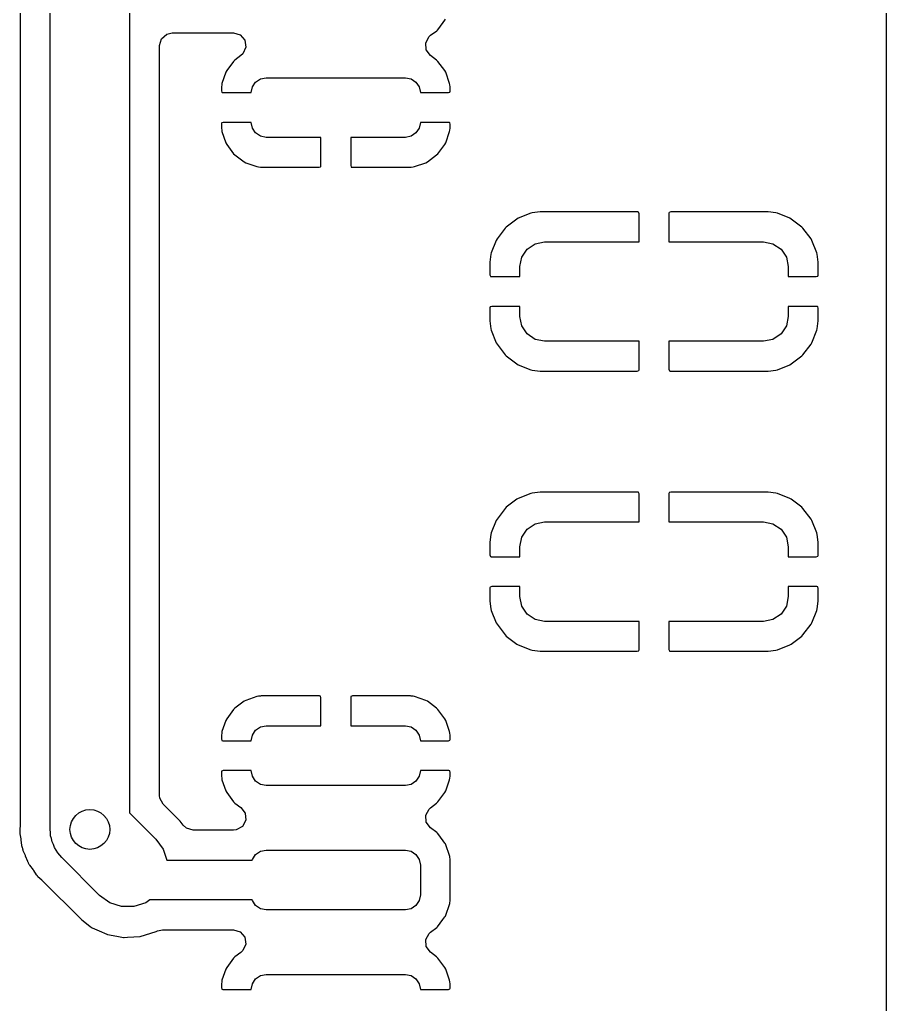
# Model space of a CAD drawing. Extents: x 0.03 to 3.57, y 0.03 to 1.97.
# Drawn here: x 3.2272 to 3.5703, y 0.5308 to 0.9206 of the extents above; entities that cross this region are included whole.
import ezdxf

# ---------------------------------------------------------------- set-up
doc = ezdxf.new("R2010")
doc.units = 0
doc.header["$MEASUREMENT"] = 0
doc.layers.add('BLACK', color=7, linetype='CONTINUOUS')

msp = doc.modelspace()

# ---------------------------------------------------------------- linework, layer by layer
at = {"layer": 'BLACK', "linetype": 'CONTINUOUS'}
for p, q in [((3.5703, 1.96533), (3.5703, 0.03467)), ((3.23925, 0.6), (3.23925, 1.125)), ((3.22742, 0.9382), (3.22742, 0.60214)), ((3.27075, 0.92713), (3.27075, 0.60652)), ((3.3931, 0.91708), (3.39555, 0.9204)), ((3.39555, 0.9204), (3.39577, 0.9207)), ((3.39555, 0.9204), (3.39555, 0.9204)), ((3.38984, 0.91437), (3.39231, 0.91619)), ((3.39231, 0.91619), (3.3926, 0.91641)), ((3.39231, 0.91619), (3.39231, 0.91619)), ((3.3926, 0.91641), (3.3931, 0.91708)), ((3.28258, 0.91034), (3.28337, 0.91302)), ((3.28337, 0.91302), (3.28548, 0.91485)), ((3.28548, 0.91485), (3.28754, 0.91529)), ((3.28754, 0.91529), (3.31187, 0.91529)), ((3.31187, 0.91529), (3.31455, 0.91451)), ((3.31455, 0.91451), (3.31638, 0.91239)), ((3.31638, 0.91239), (3.31678, 0.90963)), ((3.38794, 0.91141), (3.38926, 0.91387)), ((3.38926, 0.91387), (3.38984, 0.91437)), ((3.28258, 0.61348), (3.28258, 0.91034)), ((3.31678, 0.90963), (3.31562, 0.90709)), ((3.38815, 0.90862), (3.38794, 0.91141)), ((3.38984, 0.90639), (3.38815, 0.90862)), ((3.31243, 0.90458), (3.31191, 0.90406)), ((3.31482, 0.90634), (3.31243, 0.90458)), ((3.31562, 0.90709), (3.31482, 0.90634)), ((3.39229, 0.90458), (3.38984, 0.90639)), ((3.39281, 0.90406), (3.39229, 0.90458)), ((3.30919, 0.90038), (3.30885, 0.89973)), ((3.31191, 0.90406), (3.30919, 0.90038)), ((3.39554, 0.90038), (3.39281, 0.90406)), ((3.39588, 0.89973), (3.39554, 0.90038)), ((3.30885, 0.89973), (3.3073, 0.89533)), ((3.32063, 0.89587), (3.32254, 0.89715)), ((3.32254, 0.89715), (3.3248, 0.8976)), ((3.3248, 0.8976), (3.37992, 0.8976)), ((3.37992, 0.8976), (3.38218, 0.89715)), ((3.38218, 0.89715), (3.3841, 0.89587)), ((3.39742, 0.89533), (3.39588, 0.89973)), ((3.3071, 0.89393), (3.30709, 0.89369)), ((3.30709, 0.89369), (3.30709, 0.89241)), ((3.30718, 0.89475), (3.3071, 0.89393)), ((3.3073, 0.89533), (3.30718, 0.89475)), ((3.3189, 0.89169), (3.31935, 0.89395)), ((3.31935, 0.89395), (3.32063, 0.89587)), ((3.3841, 0.89587), (3.38538, 0.89395)), ((3.38538, 0.89395), (3.38583, 0.89169)), ((3.39755, 0.89475), (3.39742, 0.89533)), ((3.39763, 0.89393), (3.39755, 0.89475)), ((3.39764, 0.89369), (3.39763, 0.89393)), ((3.39764, 0.89223), (3.39764, 0.89369)), ((3.30709, 0.89241), (3.30726, 0.89181)), ((3.30726, 0.89181), (3.30732, 0.89176)), ((3.30732, 0.89176), (3.30762, 0.89169)), ((3.30762, 0.89169), (3.3189, 0.89169)), ((3.38583, 0.89169), (3.39692, 0.89169)), ((3.39692, 0.89169), (3.39752, 0.89187)), ((3.39752, 0.89187), (3.39757, 0.89192)), ((3.39757, 0.89192), (3.39764, 0.89223)), ((3.30715, 0.87965), (3.30709, 0.87935)), ((3.30709, 0.87935), (3.30709, 0.87788)), ((3.30709, 0.87788), (3.3071, 0.87765)), ((3.3071, 0.87765), (3.30718, 0.87683)), ((3.3072, 0.87971), (3.30715, 0.87965)), ((3.3078, 0.87988), (3.3072, 0.87971)), ((3.3189, 0.87988), (3.3078, 0.87988)), ((3.31935, 0.87762), (3.3189, 0.87988)), ((3.32063, 0.87571), (3.31935, 0.87762)), ((3.38538, 0.87762), (3.3841, 0.87571)), ((3.38583, 0.87988), (3.38538, 0.87762)), ((3.3971, 0.87988), (3.38583, 0.87988)), ((3.39741, 0.87982), (3.3971, 0.87988)), ((3.39746, 0.87977), (3.39741, 0.87982)), ((3.39764, 0.87917), (3.39746, 0.87977)), ((3.39755, 0.87683), (3.39763, 0.87765)), ((3.39763, 0.87765), (3.39764, 0.87788)), ((3.39764, 0.87788), (3.39764, 0.87917)), ((3.30718, 0.87683), (3.3073, 0.87624)), ((3.3073, 0.87624), (3.30885, 0.87185)), ((3.32254, 0.87443), (3.32063, 0.87571)), ((3.3248, 0.87398), (3.32254, 0.87443)), ((3.34646, 0.87398), (3.3248, 0.87398)), ((3.34646, 0.8627), (3.34646, 0.87398)), ((3.37992, 0.87398), (3.35827, 0.87398)), ((3.35827, 0.87398), (3.35827, 0.86288)), ((3.38218, 0.87443), (3.37992, 0.87398)), ((3.3841, 0.87571), (3.38218, 0.87443)), ((3.39588, 0.87185), (3.39742, 0.87624)), ((3.39742, 0.87624), (3.39755, 0.87683)), ((3.30885, 0.87185), (3.30919, 0.8712)), ((3.30919, 0.8712), (3.31191, 0.86751)), ((3.39281, 0.86751), (3.39554, 0.8712)), ((3.39554, 0.8712), (3.39588, 0.87185)), ((3.31191, 0.86751), (3.31243, 0.86699)), ((3.31243, 0.86699), (3.31612, 0.86427)), ((3.3886, 0.86427), (3.39229, 0.86699)), ((3.39229, 0.86699), (3.39281, 0.86751)), ((3.31612, 0.86427), (3.31677, 0.86393)), ((3.31677, 0.86393), (3.32116, 0.86238)), ((3.32116, 0.86238), (3.32175, 0.86225)), ((3.32175, 0.86225), (3.32257, 0.86218)), ((3.32257, 0.86218), (3.3228, 0.86216)), ((3.3228, 0.86216), (3.34574, 0.86216)), ((3.34574, 0.86216), (3.34634, 0.86234)), ((3.34634, 0.86234), (3.34639, 0.8624)), ((3.34639, 0.8624), (3.34646, 0.8627)), ((3.35827, 0.86288), (3.35844, 0.86228)), ((3.35844, 0.86228), (3.3585, 0.86223)), ((3.3585, 0.86223), (3.3588, 0.86216)), ((3.3588, 0.86216), (3.38192, 0.86216)), ((3.38192, 0.86216), (3.38215, 0.86218)), ((3.38215, 0.86218), (3.38298, 0.86225)), ((3.38298, 0.86225), (3.38356, 0.86238)), ((3.38356, 0.86238), (3.38796, 0.86393)), ((3.38796, 0.86393), (3.3886, 0.86427)), ((3.42462, 0.84196), (3.42404, 0.84163)), ((3.42953, 0.8439), (3.42462, 0.84196)), ((3.43014, 0.84406), (3.42953, 0.8439)), ((3.43321, 0.84443), (3.43014, 0.84406)), ((3.43351, 0.84445), (3.43321, 0.84443)), ((3.47191, 0.84445), (3.43351, 0.84445)), ((3.47221, 0.84438), (3.47191, 0.84445)), ((3.47226, 0.84434), (3.47221, 0.84438)), ((3.47244, 0.84374), (3.47226, 0.84434)), ((3.47244, 0.83264), (3.47244, 0.84374)), ((3.48432, 0.84422), (3.48425, 0.84391)), ((3.48425, 0.84391), (3.48425, 0.83264)), ((3.48437, 0.84427), (3.48432, 0.84422)), ((3.48497, 0.84445), (3.48437, 0.84427)), ((3.52319, 0.84445), (3.48497, 0.84445)), ((3.52348, 0.84443), (3.52319, 0.84445)), ((3.52655, 0.84406), (3.52348, 0.84443)), ((3.52716, 0.8439), (3.52655, 0.84406)), ((3.53207, 0.84196), (3.52716, 0.8439)), ((3.53265, 0.84163), (3.53207, 0.84196)), ((3.41985, 0.83845), (3.41938, 0.83798)), ((3.42404, 0.84163), (3.41985, 0.83845)), ((3.53684, 0.83845), (3.53265, 0.84163)), ((3.53731, 0.83798), (3.53684, 0.83845)), ((3.41938, 0.83798), (3.4162, 0.83379)), ((3.54049, 0.83379), (3.53731, 0.83798)), ((3.41587, 0.83321), (3.41393, 0.8283)), ((3.4162, 0.83379), (3.41587, 0.83321)), ((3.42808, 0.82976), (3.43127, 0.83189)), ((3.43127, 0.83189), (3.43504, 0.83264)), ((3.43504, 0.83264), (3.47244, 0.83264)), ((3.48425, 0.83264), (3.52165, 0.83264)), ((3.52165, 0.83264), (3.52542, 0.83189)), ((3.52542, 0.83189), (3.52861, 0.82976)), ((3.54082, 0.83321), (3.54049, 0.83379)), ((3.54276, 0.8283), (3.54082, 0.83321)), ((3.41377, 0.82769), (3.4134, 0.82463)), ((3.41393, 0.8283), (3.41377, 0.82769)), ((3.4252, 0.8228), (3.42595, 0.82656)), ((3.42595, 0.82656), (3.42808, 0.82976)), ((3.52861, 0.82976), (3.53075, 0.82656)), ((3.53075, 0.82656), (3.5315, 0.8228)), ((3.54292, 0.82769), (3.54276, 0.8283)), ((3.54329, 0.82463), (3.54292, 0.82769)), ((3.4134, 0.82463), (3.41339, 0.82433)), ((3.41339, 0.82433), (3.41339, 0.81957)), ((3.4252, 0.81886), (3.4252, 0.8228)), ((3.5315, 0.8228), (3.5315, 0.81886)), ((3.54331, 0.82433), (3.54329, 0.82463)), ((3.54331, 0.81939), (3.54331, 0.82433)), ((3.41339, 0.81957), (3.41356, 0.81897)), ((3.41356, 0.81897), (3.41362, 0.81892)), ((3.41362, 0.81892), (3.41392, 0.81886)), ((3.41392, 0.81886), (3.4252, 0.81886)), ((3.5315, 0.81886), (3.54259, 0.81886)), ((3.54259, 0.81886), (3.54319, 0.81903)), ((3.54319, 0.81903), (3.54324, 0.81909)), ((3.54324, 0.81909), (3.54331, 0.81939)), ((3.41345, 0.80682), (3.41339, 0.80651)), ((3.4135, 0.80687), (3.41345, 0.80682)), ((3.4141, 0.80705), (3.4135, 0.80687)), ((3.4252, 0.80705), (3.4141, 0.80705)), ((3.4252, 0.80311), (3.4252, 0.80705)), ((3.54277, 0.80705), (3.5315, 0.80705)), ((3.5315, 0.80705), (3.5315, 0.80311)), ((3.54308, 0.80698), (3.54277, 0.80705)), ((3.54313, 0.80693), (3.54308, 0.80698)), ((3.54331, 0.80633), (3.54313, 0.80693)), ((3.41339, 0.80651), (3.41339, 0.80158)), ((3.42595, 0.79934), (3.4252, 0.80311)), ((3.5315, 0.80311), (3.53075, 0.79934)), ((3.54331, 0.80158), (3.54331, 0.80633)), ((3.41339, 0.80158), (3.4134, 0.80128)), ((3.4134, 0.80128), (3.41377, 0.79821)), ((3.42808, 0.79615), (3.42595, 0.79934)), ((3.53075, 0.79934), (3.52861, 0.79615)), ((3.54292, 0.79821), (3.54329, 0.80128)), ((3.54329, 0.80128), (3.54331, 0.80158)), ((3.41377, 0.79821), (3.41393, 0.7976)), ((3.41393, 0.7976), (3.41587, 0.7927)), ((3.43127, 0.79402), (3.42808, 0.79615)), ((3.52861, 0.79615), (3.52542, 0.79402)), ((3.54082, 0.7927), (3.54276, 0.7976)), ((3.54276, 0.7976), (3.54292, 0.79821)), ((3.41587, 0.7927), (3.4162, 0.79211)), ((3.4162, 0.79211), (3.41938, 0.78792)), ((3.43504, 0.79327), (3.43127, 0.79402)), ((3.47244, 0.79327), (3.43504, 0.79327)), ((3.47244, 0.78199), (3.47244, 0.79327)), ((3.52165, 0.79327), (3.48425, 0.79327)), ((3.48425, 0.79327), (3.48425, 0.78217)), ((3.52542, 0.79402), (3.52165, 0.79327)), ((3.53731, 0.78792), (3.54049, 0.79211)), ((3.54049, 0.79211), (3.54082, 0.7927)), ((3.41938, 0.78792), (3.41985, 0.78745)), ((3.41985, 0.78745), (3.42404, 0.78427)), ((3.53265, 0.78427), (3.53684, 0.78745)), ((3.53684, 0.78745), (3.53731, 0.78792)), ((3.42404, 0.78427), (3.42462, 0.78394)), ((3.42462, 0.78394), (3.42953, 0.782)), ((3.52716, 0.782), (3.53207, 0.78394)), ((3.53207, 0.78394), (3.53265, 0.78427)), ((3.42953, 0.782), (3.43014, 0.78185)), ((3.43014, 0.78185), (3.43321, 0.78148)), ((3.43321, 0.78148), (3.43351, 0.78146)), ((3.43351, 0.78146), (3.47173, 0.78146)), ((3.47173, 0.78146), (3.47233, 0.78163)), ((3.47233, 0.78163), (3.47238, 0.78169)), ((3.47238, 0.78169), (3.47244, 0.78199)), ((3.48425, 0.78217), (3.48443, 0.78157)), ((3.48443, 0.78157), (3.48448, 0.78152)), ((3.48448, 0.78152), (3.48479, 0.78146)), ((3.48479, 0.78146), (3.52319, 0.78146)), ((3.52319, 0.78146), (3.52348, 0.78148)), ((3.52348, 0.78148), (3.52655, 0.78185)), ((3.52655, 0.78185), (3.52716, 0.782)), ((3.42953, 0.733), (3.42462, 0.73106)), ((3.43014, 0.73315), (3.42953, 0.733)), ((3.43321, 0.73352), (3.43014, 0.73315)), ((3.43351, 0.73354), (3.43321, 0.73352)), ((3.47191, 0.73354), (3.43351, 0.73354)), ((3.47221, 0.73348), (3.47191, 0.73354)), ((3.47226, 0.73343), (3.47221, 0.73348)), ((3.47244, 0.73283), (3.47226, 0.73343)), ((3.47244, 0.72173), (3.47244, 0.73283)), ((3.48432, 0.73331), (3.48425, 0.73301)), ((3.48425, 0.73301), (3.48425, 0.72173)), ((3.48437, 0.73337), (3.48432, 0.73331)), ((3.48497, 0.73354), (3.48437, 0.73337)), ((3.52319, 0.73354), (3.48497, 0.73354)), ((3.52348, 0.73352), (3.52319, 0.73354)), ((3.52655, 0.73315), (3.52348, 0.73352)), ((3.52716, 0.733), (3.52655, 0.73315)), ((3.53207, 0.73106), (3.52716, 0.733)), ((3.42404, 0.73073), (3.41985, 0.72755)), ((3.42462, 0.73106), (3.42404, 0.73073)), ((3.53265, 0.73073), (3.53207, 0.73106)), ((3.53684, 0.72755), (3.53265, 0.73073)), ((3.41938, 0.72708), (3.4162, 0.72289)), ((3.41985, 0.72755), (3.41938, 0.72708)), ((3.53731, 0.72708), (3.53684, 0.72755)), ((3.54049, 0.72289), (3.53731, 0.72708)), ((3.41587, 0.7223), (3.41393, 0.7174)), ((3.4162, 0.72289), (3.41587, 0.7223)), ((3.43127, 0.72098), (3.43504, 0.72173)), ((3.43504, 0.72173), (3.47244, 0.72173)), ((3.48425, 0.72173), (3.52165, 0.72173)), ((3.52165, 0.72173), (3.52542, 0.72098)), ((3.54082, 0.7223), (3.54049, 0.72289)), ((3.54276, 0.7174), (3.54082, 0.7223)), ((3.41393, 0.7174), (3.41377, 0.71679)), ((3.42595, 0.71566), (3.42808, 0.71885)), ((3.42808, 0.71885), (3.43127, 0.72098)), ((3.52542, 0.72098), (3.52861, 0.71885)), ((3.52861, 0.71885), (3.53075, 0.71566)), ((3.54292, 0.71679), (3.54276, 0.7174)), ((3.4134, 0.71372), (3.41339, 0.71342)), ((3.41339, 0.71342), (3.41339, 0.70867)), ((3.41377, 0.71679), (3.4134, 0.71372)), ((3.4252, 0.71189), (3.42595, 0.71566)), ((3.53075, 0.71566), (3.5315, 0.71189)), ((3.54329, 0.71372), (3.54292, 0.71679)), ((3.54331, 0.71342), (3.54329, 0.71372)), ((3.54331, 0.70849), (3.54331, 0.71342)), ((3.4252, 0.70795), (3.4252, 0.71189)), ((3.5315, 0.71189), (3.5315, 0.70795)), ((3.41339, 0.70867), (3.41356, 0.70807)), ((3.41356, 0.70807), (3.41362, 0.70802)), ((3.41362, 0.70802), (3.41392, 0.70795)), ((3.41392, 0.70795), (3.4252, 0.70795)), ((3.5315, 0.70795), (3.54259, 0.70795)), ((3.54259, 0.70795), (3.54319, 0.70813)), ((3.54319, 0.70813), (3.54324, 0.70818)), ((3.54324, 0.70818), (3.54331, 0.70849)), ((3.41345, 0.69591), (3.41339, 0.69561)), ((3.41339, 0.69561), (3.41339, 0.69067)), ((3.4135, 0.69597), (3.41345, 0.69591)), ((3.4141, 0.69614), (3.4135, 0.69597)), ((3.4252, 0.69614), (3.4141, 0.69614)), ((3.4252, 0.6922), (3.4252, 0.69614)), ((3.54277, 0.69614), (3.5315, 0.69614)), ((3.5315, 0.69614), (3.5315, 0.6922)), ((3.54308, 0.69608), (3.54277, 0.69614)), ((3.54313, 0.69603), (3.54308, 0.69608)), ((3.54331, 0.69543), (3.54313, 0.69603)), ((3.54331, 0.69067), (3.54331, 0.69543)), ((3.41339, 0.69067), (3.4134, 0.69037)), ((3.4134, 0.69037), (3.41377, 0.68731)), ((3.42595, 0.68844), (3.4252, 0.6922)), ((3.5315, 0.6922), (3.53075, 0.68844)), ((3.54292, 0.68731), (3.54329, 0.69037)), ((3.54329, 0.69037), (3.54331, 0.69067)), ((3.41377, 0.68731), (3.41393, 0.6867)), ((3.41393, 0.6867), (3.41587, 0.68179)), ((3.42808, 0.68524), (3.42595, 0.68844)), ((3.53075, 0.68844), (3.52861, 0.68524)), ((3.54082, 0.68179), (3.54276, 0.6867)), ((3.54276, 0.6867), (3.54292, 0.68731)), ((3.43127, 0.68311), (3.42808, 0.68524)), ((3.43504, 0.68236), (3.43127, 0.68311)), ((3.47244, 0.68236), (3.43504, 0.68236)), ((3.47244, 0.67109), (3.47244, 0.68236)), ((3.52165, 0.68236), (3.48425, 0.68236)), ((3.48425, 0.68236), (3.48425, 0.67126)), ((3.52542, 0.68311), (3.52165, 0.68236)), ((3.52861, 0.68524), (3.52542, 0.68311)), ((3.41587, 0.68179), (3.4162, 0.68121)), ((3.4162, 0.68121), (3.41938, 0.67702)), ((3.53731, 0.67702), (3.54049, 0.68121)), ((3.54049, 0.68121), (3.54082, 0.68179)), ((3.41938, 0.67702), (3.41985, 0.67654)), ((3.41985, 0.67654), (3.42404, 0.67337)), ((3.53265, 0.67337), (3.53684, 0.67654)), ((3.53684, 0.67654), (3.53731, 0.67702)), ((3.42404, 0.67337), (3.42462, 0.67304)), ((3.42462, 0.67304), (3.42953, 0.6711)), ((3.42953, 0.6711), (3.43014, 0.67094)), ((3.43014, 0.67094), (3.43321, 0.67057)), ((3.43321, 0.67057), (3.43351, 0.67055)), ((3.43351, 0.67055), (3.47173, 0.67055)), ((3.47173, 0.67055), (3.47233, 0.67073)), ((3.47233, 0.67073), (3.47238, 0.67078)), ((3.47238, 0.67078), (3.47244, 0.67109)), ((3.48425, 0.67126), (3.48443, 0.67066)), ((3.48443, 0.67066), (3.48448, 0.67062)), ((3.48448, 0.67062), (3.48479, 0.67055)), ((3.48479, 0.67055), (3.52319, 0.67055)), ((3.52319, 0.67055), (3.52348, 0.67057)), ((3.52348, 0.67057), (3.52655, 0.67094)), ((3.52655, 0.67094), (3.52716, 0.6711)), ((3.52716, 0.6711), (3.53207, 0.67304)), ((3.53207, 0.67304), (3.53265, 0.67337)), ((3.31677, 0.65107), (3.31612, 0.65073)), ((3.32116, 0.65262), (3.31677, 0.65107)), ((3.32175, 0.65275), (3.32116, 0.65262)), ((3.32257, 0.65282), (3.32175, 0.65275)), ((3.3228, 0.65284), (3.32257, 0.65282)), ((3.34592, 0.65284), (3.3228, 0.65284)), ((3.34623, 0.65277), (3.34592, 0.65284)), ((3.34628, 0.65272), (3.34623, 0.65277)), ((3.34646, 0.65212), (3.34628, 0.65272)), ((3.34646, 0.64102), (3.34646, 0.65212)), ((3.35833, 0.6526), (3.35827, 0.6523)), ((3.35827, 0.6523), (3.35827, 0.64102)), ((3.35838, 0.65266), (3.35833, 0.6526)), ((3.35898, 0.65284), (3.35838, 0.65266)), ((3.38192, 0.65284), (3.35898, 0.65284)), ((3.38215, 0.65282), (3.38192, 0.65284)), ((3.38298, 0.65275), (3.38215, 0.65282)), ((3.38356, 0.65262), (3.38298, 0.65275)), ((3.38796, 0.65107), (3.38356, 0.65262)), ((3.3886, 0.65073), (3.38796, 0.65107)), ((3.31191, 0.64749), (3.30919, 0.6438)), ((3.31243, 0.64801), (3.31191, 0.64749)), ((3.31612, 0.65073), (3.31243, 0.64801)), ((3.39229, 0.64801), (3.3886, 0.65073)), ((3.39281, 0.64749), (3.39229, 0.64801)), ((3.39554, 0.6438), (3.39281, 0.64749)), ((3.30885, 0.64315), (3.3073, 0.63876)), ((3.30919, 0.6438), (3.30885, 0.64315)), ((3.39588, 0.64315), (3.39554, 0.6438)), ((3.39742, 0.63876), (3.39588, 0.64315)), ((3.31935, 0.63738), (3.32063, 0.63929)), ((3.32063, 0.63929), (3.32254, 0.64057)), ((3.32254, 0.64057), (3.3248, 0.64102)), ((3.3248, 0.64102), (3.34646, 0.64102)), ((3.35827, 0.64102), (3.37992, 0.64102)), ((3.37992, 0.64102), (3.38218, 0.64057)), ((3.38218, 0.64057), (3.3841, 0.63929)), ((3.3841, 0.63929), (3.38538, 0.63738)), ((3.3071, 0.63735), (3.30709, 0.63712)), ((3.30709, 0.63712), (3.30709, 0.63583)), ((3.30709, 0.63583), (3.30726, 0.63523)), ((3.30718, 0.63817), (3.3071, 0.63735)), ((3.3073, 0.63876), (3.30718, 0.63817)), ((3.3189, 0.63512), (3.31935, 0.63738)), ((3.38538, 0.63738), (3.38583, 0.63512)), ((3.39755, 0.63817), (3.39742, 0.63876)), ((3.39752, 0.63529), (3.39757, 0.63535)), ((3.39763, 0.63735), (3.39755, 0.63817)), ((3.39757, 0.63535), (3.39764, 0.63565)), ((3.39764, 0.63712), (3.39763, 0.63735)), ((3.39764, 0.63565), (3.39764, 0.63712)), ((3.30726, 0.63523), (3.30732, 0.63518)), ((3.30732, 0.63518), (3.30762, 0.63512)), ((3.30762, 0.63512), (3.3189, 0.63512)), ((3.38583, 0.63512), (3.39692, 0.63512)), ((3.39692, 0.63512), (3.39752, 0.63529)), ((3.30715, 0.62308), (3.30709, 0.62277)), ((3.30709, 0.62277), (3.30709, 0.62131)), ((3.30709, 0.62131), (3.3071, 0.62107)), ((3.3071, 0.62107), (3.30718, 0.62025)), ((3.3072, 0.62313), (3.30715, 0.62308)), ((3.30718, 0.62025), (3.3073, 0.61967)), ((3.3078, 0.62331), (3.3072, 0.62313)), ((3.3189, 0.62331), (3.3078, 0.62331)), ((3.31935, 0.62105), (3.3189, 0.62331)), ((3.32063, 0.61913), (3.31935, 0.62105)), ((3.38538, 0.62105), (3.3841, 0.61913)), ((3.38583, 0.62331), (3.38538, 0.62105)), ((3.3971, 0.62331), (3.38583, 0.62331)), ((3.39741, 0.62324), (3.3971, 0.62331)), ((3.39746, 0.62319), (3.39741, 0.62324)), ((3.39742, 0.61967), (3.39755, 0.62025)), ((3.39764, 0.62259), (3.39746, 0.62319)), ((3.39755, 0.62025), (3.39763, 0.62107)), ((3.39763, 0.62107), (3.39764, 0.62131)), ((3.39764, 0.62131), (3.39764, 0.62259)), ((3.3073, 0.61967), (3.30885, 0.61527)), ((3.32254, 0.61785), (3.32063, 0.61913)), ((3.3248, 0.6174), (3.32254, 0.61785)), ((3.37992, 0.6174), (3.3248, 0.6174)), ((3.38218, 0.61785), (3.37992, 0.6174)), ((3.3841, 0.61913), (3.38218, 0.61785)), ((3.39588, 0.61527), (3.39742, 0.61967)), ((3.28269, 0.61242), (3.28258, 0.61348)), ((3.28403, 0.60997), (3.28269, 0.61242)), ((3.30885, 0.61527), (3.30919, 0.61462)), ((3.30919, 0.61462), (3.31191, 0.61094)), ((3.39281, 0.61094), (3.39554, 0.61462)), ((3.39554, 0.61462), (3.39588, 0.61527)), ((3.29079, 0.60322), (3.28403, 0.60997)), ((3.31191, 0.61094), (3.31243, 0.61042)), ((3.31243, 0.61042), (3.31482, 0.60866)), ((3.31482, 0.60866), (3.31651, 0.60643)), ((3.38794, 0.60564), (3.38926, 0.6081)), ((3.38926, 0.6081), (3.38984, 0.60861)), ((3.38984, 0.60861), (3.39229, 0.61042)), ((3.39229, 0.61042), (3.39281, 0.61094)), ((3.27075, 0.60652), (3.28114, 0.59614)), ((3.31651, 0.60643), (3.31672, 0.60364)), ((3.38815, 0.60286), (3.38794, 0.60564)), ((3.22738, 0.6015), (3.22722, 0.60029)), ((3.22722, 0.60029), (3.22727, 0.59986)), ((3.22742, 0.60214), (3.22738, 0.6015)), ((3.29199, 0.60164), (3.29079, 0.60322)), ((3.29324, 0.60049), (3.29199, 0.60164)), ((3.29593, 0.59971), (3.29324, 0.60049)), ((3.3154, 0.60118), (3.31296, 0.59983)), ((3.31672, 0.60364), (3.3154, 0.60118)), ((3.38984, 0.60063), (3.38815, 0.60286)), ((3.39231, 0.59881), (3.38984, 0.60063)), ((3.22729, 0.59898), (3.22726, 0.59855)), ((3.22726, 0.59855), (3.22731, 0.59825)), ((3.22727, 0.59986), (3.22729, 0.59898)), ((3.22731, 0.59825), (3.22731, 0.59825)), ((3.22731, 0.59825), (3.22765, 0.59627)), ((3.23945, 0.59878), (3.23925, 0.6)), ((3.23945, 0.59754), (3.23945, 0.59878)), ((3.23983, 0.59636), (3.23945, 0.59754)), ((3.24002, 0.59513), (3.23983, 0.59636)), ((3.31187, 0.59971), (3.29593, 0.59971)), ((3.31296, 0.59983), (3.31187, 0.59971)), ((3.3926, 0.59859), (3.39231, 0.59881)), ((3.39231, 0.59881), (3.39231, 0.59881)), ((3.3931, 0.59792), (3.3926, 0.59859)), ((3.39555, 0.5946), (3.3931, 0.59792)), ((3.22765, 0.59627), (3.2277, 0.59596)), ((3.2277, 0.59596), (3.22795, 0.59366)), ((3.22795, 0.59366), (3.228, 0.59352)), ((3.228, 0.59352), (3.22802, 0.59337)), ((3.22802, 0.59337), (3.22813, 0.59309)), ((3.22813, 0.59309), (3.22816, 0.59296)), ((3.22816, 0.59296), (3.22831, 0.59239)), ((3.24059, 0.59403), (3.24002, 0.59513)), ((3.24097, 0.59285), (3.24059, 0.59403)), ((3.2417, 0.59185), (3.24097, 0.59285)), ((3.28114, 0.59614), (3.28403, 0.59215)), ((3.39577, 0.5943), (3.39555, 0.5946)), ((3.39555, 0.5946), (3.39555, 0.5946)), ((3.39754, 0.58927), (3.39577, 0.5943)), ((3.22831, 0.59239), (3.22835, 0.59227)), ((3.22835, 0.59227), (3.2284, 0.59197)), ((3.2284, 0.59197), (3.22852, 0.5917)), ((3.22852, 0.5917), (3.22933, 0.58985)), ((3.22933, 0.58985), (3.22945, 0.58956)), ((3.22945, 0.58956), (3.23025, 0.58739)), ((3.24226, 0.59074), (3.2417, 0.59185)), ((3.24314, 0.58987), (3.24226, 0.59074)), ((3.24386, 0.58886), (3.24314, 0.58987)), ((3.25886, 0.57386), (3.24386, 0.58886)), ((3.28403, 0.59215), (3.28542, 0.58787)), ((3.31935, 0.58817), (3.32063, 0.59008)), ((3.32063, 0.59008), (3.32254, 0.59136)), ((3.32254, 0.59136), (3.3248, 0.59181)), ((3.3248, 0.59181), (3.37992, 0.59181)), ((3.37992, 0.59181), (3.38218, 0.59136)), ((3.38218, 0.59136), (3.3841, 0.59008)), ((3.3841, 0.59008), (3.38538, 0.58817)), ((3.39766, 0.58803), (3.39754, 0.58927)), ((3.23025, 0.58739), (3.23033, 0.58727)), ((3.23033, 0.58727), (3.23038, 0.58713)), ((3.23038, 0.58713), (3.23055, 0.58688)), ((3.23055, 0.58688), (3.23061, 0.58676)), ((3.23061, 0.58676), (3.2309, 0.58625)), ((3.2309, 0.58625), (3.23097, 0.58613)), ((3.23097, 0.58613), (3.23109, 0.58586)), ((3.23109, 0.58586), (3.2325, 0.58402)), ((3.28542, 0.58787), (3.31929, 0.58787)), ((3.31929, 0.58787), (3.31935, 0.58817)), ((3.38538, 0.58817), (3.38583, 0.58591)), ((3.38583, 0.58591), (3.38583, 0.57409)), ((3.39766, 0.57198), (3.39766, 0.58803)), ((3.2325, 0.58402), (3.23268, 0.58377)), ((3.23268, 0.58377), (3.2338, 0.5821)), ((3.2338, 0.5821), (3.2338, 0.5821)), ((3.2338, 0.5821), (3.23397, 0.58185)), ((3.23397, 0.58185), (3.23408, 0.58175)), ((3.23408, 0.58175), (3.23416, 0.58163)), ((3.23416, 0.58163), (3.23438, 0.58143)), ((3.23438, 0.58143), (3.23597, 0.58001)), ((3.23597, 0.58001), (3.23618, 0.57982)), ((3.23618, 0.57982), (3.25168, 0.56432)), ((3.26285, 0.57097), (3.25886, 0.57386)), ((3.38583, 0.57409), (3.38538, 0.57183)), ((3.26754, 0.56945), (3.26285, 0.57097)), ((3.27246, 0.56945), (3.26754, 0.56945)), ((3.27715, 0.57097), (3.27246, 0.56945)), ((3.27874, 0.57213), (3.27715, 0.57097)), ((3.31929, 0.57213), (3.27874, 0.57213)), ((3.31935, 0.57183), (3.31929, 0.57213)), ((3.32063, 0.56992), (3.31935, 0.57183)), ((3.32254, 0.56864), (3.32063, 0.56992)), ((3.3841, 0.56992), (3.38218, 0.56864)), ((3.38538, 0.57183), (3.3841, 0.56992)), ((3.39577, 0.5657), (3.39754, 0.57073)), ((3.39754, 0.57073), (3.39766, 0.57198)), ((3.3248, 0.56819), (3.32254, 0.56864)), ((3.37992, 0.56819), (3.3248, 0.56819)), ((3.38218, 0.56864), (3.37992, 0.56819)), ((3.39475, 0.56432), (3.39555, 0.5654)), ((3.39555, 0.5654), (3.39577, 0.5657)), ((3.39555, 0.5654), (3.39555, 0.5654)), ((3.25168, 0.56432), (3.2518, 0.56422)), ((3.2518, 0.56422), (3.2518, 0.56422)), ((3.2518, 0.56422), (3.25501, 0.56171)), ((3.25501, 0.56171), (3.25561, 0.56124)), ((3.39231, 0.56119), (3.3926, 0.56141)), ((3.3926, 0.56141), (3.39475, 0.56432)), ((3.25561, 0.56124), (3.25588, 0.56111)), ((3.25588, 0.56111), (3.25588, 0.56111)), ((3.25588, 0.56111), (3.25864, 0.55987)), ((3.25864, 0.55987), (3.26169, 0.55849)), ((3.26169, 0.55849), (3.26199, 0.55844)), ((3.26199, 0.55844), (3.26199, 0.55844)), ((3.26199, 0.55844), (3.26571, 0.55775)), ((3.26571, 0.55775), (3.26826, 0.55727)), ((3.26855, 0.55729), (3.26995, 0.55737)), ((3.26995, 0.55737), (3.27492, 0.55766)), ((3.27492, 0.55766), (3.2813, 0.55962)), ((3.2813, 0.55962), (3.28156, 0.55977)), ((3.28156, 0.55977), (3.28176, 0.55987)), ((3.28176, 0.55987), (3.28378, 0.56029)), ((3.28378, 0.56029), (3.31187, 0.56029)), ((3.31187, 0.56029), (3.31455, 0.55951)), ((3.31455, 0.55951), (3.31638, 0.55739)), ((3.31638, 0.55739), (3.31678, 0.55463)), ((3.38794, 0.55641), (3.38926, 0.55887)), ((3.38926, 0.55887), (3.38984, 0.55937)), ((3.38984, 0.55937), (3.39231, 0.56119)), ((3.39231, 0.56119), (3.39231, 0.56119)), ((3.26826, 0.55727), (3.26855, 0.55729)), ((3.26855, 0.55729), (3.26855, 0.55729)), ((3.31678, 0.55463), (3.31562, 0.55209)), ((3.38815, 0.55362), (3.38794, 0.55641)), ((3.38984, 0.55139), (3.38815, 0.55362)), ((3.31243, 0.54958), (3.31191, 0.54906)), ((3.31482, 0.55134), (3.31243, 0.54958)), ((3.31562, 0.55209), (3.31482, 0.55134)), ((3.39229, 0.54958), (3.38984, 0.55139)), ((3.39281, 0.54906), (3.39229, 0.54958)), ((3.31191, 0.54906), (3.30919, 0.54538)), ((3.39554, 0.54538), (3.39281, 0.54906)), ((3.30885, 0.54473), (3.3073, 0.54034)), ((3.30919, 0.54538), (3.30885, 0.54473)), ((3.32063, 0.54087), (3.32254, 0.54215)), ((3.32254, 0.54215), (3.3248, 0.5426)), ((3.3248, 0.5426), (3.37992, 0.5426)), ((3.37992, 0.5426), (3.38218, 0.54215)), ((3.38218, 0.54215), (3.3841, 0.54087)), ((3.39588, 0.54473), (3.39554, 0.54538)), ((3.39742, 0.54034), (3.39588, 0.54473)), ((3.3071, 0.53893), (3.30709, 0.53869)), ((3.30709, 0.53869), (3.30709, 0.53741)), ((3.30718, 0.53975), (3.3071, 0.53893)), ((3.3073, 0.54034), (3.30718, 0.53975)), ((3.3189, 0.53669), (3.31935, 0.53895)), ((3.31935, 0.53895), (3.32063, 0.54087)), ((3.3841, 0.54087), (3.38538, 0.53895)), ((3.38538, 0.53895), (3.38583, 0.53669)), ((3.39755, 0.53975), (3.39742, 0.54034)), ((3.39763, 0.53893), (3.39755, 0.53975)), ((3.39764, 0.53869), (3.39763, 0.53893)), ((3.39764, 0.53723), (3.39764, 0.53869)), ((3.30709, 0.53741), (3.30726, 0.53681)), ((3.30726, 0.53681), (3.30732, 0.53676)), ((3.30732, 0.53676), (3.30762, 0.53669)), ((3.30762, 0.53669), (3.3189, 0.53669)), ((3.38583, 0.53669), (3.39692, 0.53669)), ((3.39692, 0.53669), (3.39752, 0.53687)), ((3.39752, 0.53687), (3.39757, 0.53692)), ((3.39757, 0.53692), (3.39764, 0.53723))]:
    msp.add_line(p, q, dxfattribs=at)
at = {"layer": 'BLACK'}
msp.add_circle((3.255, 0.6), 0.00787, dxfattribs=at)

doc.saveas('drawing.dxf')
